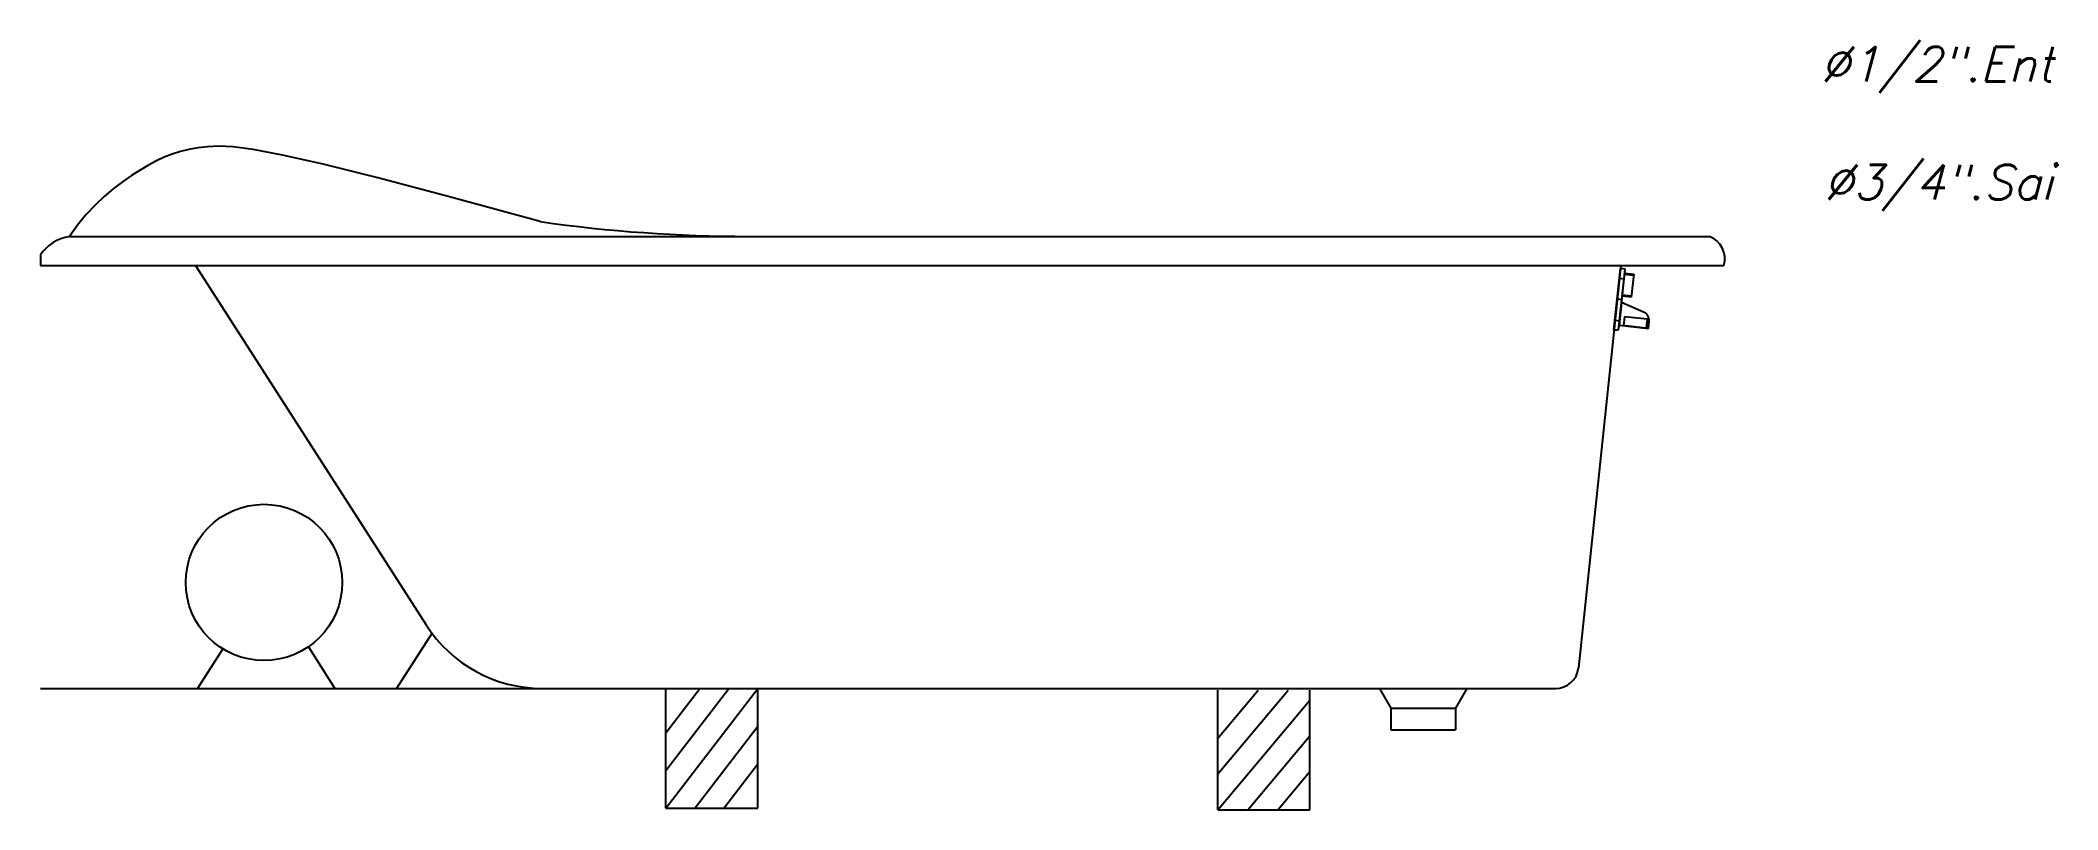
# Model space of a CAD drawing. Header units: millimetres. Extents: x -2990.12 to -2987.93, y 2919.23 to 2920.06.
import ezdxf

# ---------------------------------------------------------------- set-up
doc = ezdxf.new("R2010")
doc.units = ezdxf.units.MM
doc.header["$LTSCALE"] = 10
doc.layers.add('banheiro_louças', color=2, linetype='Continuous')
doc.styles.add('FABIO', font='romans.shx', dxfattribs={"oblique": 15})

msp = doc.modelspace()

# ---------------------------------------------------------------- linework, layer by layer
at = {"layer": 'banheiro_louças'}
for p, q in [((-2990.0896, 2919.8505), (-2988.3075, 2919.8505)), ((-2990.1213, 2919.8305), (-2990.1213, 2919.8187)), ((-2990.1213, 2919.8187), (-2988.5868, 2919.8187)), ((-2989.9526, 2919.8187), (-2989.702, 2919.4278)), ((-2989.785, 2919.8187), (-2988.2913, 2919.8187)), ((-2988.4034, 2919.8187), (-2988.4493, 2919.3811)), ((-2989.6956, 2919.4185), (-2989.7343, 2919.3587)), ((-2989.923, 2919.4017), (-2989.9504, 2919.3587)), ((-2989.8299, 2919.404), (-2989.8011, 2919.3587)), ((-2990.1213, 2919.3587), (-2988.5868, 2919.3587)), ((-2989.9913, 2919.3587), (-2988.4742, 2919.3587)), ((-2989.4413, 2919.2285), (-2989.4413, 2919.3585)), ((-2989.3413, 2919.2285), (-2989.3413, 2919.3585)), ((-2988.8413, 2919.2268), (-2988.8413, 2919.3568)), ((-2988.7413, 2919.2268), (-2988.7413, 2919.3568)), ((-2988.6655, 2919.3587), (-2988.6531, 2919.3372)), ((-2988.5706, 2919.3587), (-2988.5831, 2919.3372)), ((-2988.6531, 2919.3372), (-2988.5831, 2919.3372)), ((-2988.6531, 2919.3372), (-2988.6531, 2919.3137)), ((-2988.5831, 2919.3372), (-2988.5831, 2919.3137)), ((-2988.6531, 2919.3137), (-2988.5831, 2919.3137)), ((-2989.4413, 2919.2285), (-2989.3413, 2919.2285)), ((-2988.8413, 2919.2268), (-2988.7413, 2919.2268))]:
    msp.add_line(p, q, dxfattribs=at)
at = {"layer": 'banheiro_louças', "color": 1}
for p, q in [((-2988.4107, 2919.7488), (-2988.4037, 2919.8154)), ((-2988.4057, 2919.7483), (-2988.3987, 2919.8149)), ((-2988.3991, 2919.8114), (-2988.4054, 2919.7517)), ((-2988.4048, 2919.8049), (-2988.3998, 2919.8044)), ((-2988.3987, 2919.8149), (-2988.4037, 2919.8154)), ((-2988.3993, 2919.8094), (-2988.3894, 2919.8084)), ((-2988.3991, 2919.8114), (-2988.3992, 2919.8104)), ((-2988.3992, 2919.8104), (-2988.3893, 2919.8094)), ((-2988.3893, 2919.8094), (-2988.3919, 2919.7845)), ((-2988.4022, 2919.7816), (-2988.4072, 2919.7821)), ((-2988.3919, 2919.7845), (-2988.4018, 2919.7855)), ((-2988.3918, 2919.7855), (-2988.4017, 2919.7865)), ((-2988.4025, 2919.7786), (-2988.4052, 2919.7537)), ((-2988.3785, 2919.7682), (-2988.4025, 2919.7786)), ((-2988.3991, 2919.7631), (-2988.4002, 2919.7532)), ((-2988.3743, 2919.7605), (-2988.3991, 2919.7631)), ((-2988.3753, 2919.7506), (-2988.3743, 2919.7605)), ((-2988.4057, 2919.7483), (-2988.4107, 2919.7488)), ((-2988.4107, 2919.7488), (-2988.4076, 2919.7488)), ((-2988.4096, 2919.7593), (-2988.4046, 2919.7587)), ((-2988.4054, 2919.7517), (-2988.4052, 2919.7537)), ((-2988.4052, 2919.7537), (-2988.3733, 2919.7504)), ((-2988.3733, 2919.7504), (-2988.3982, 2919.753)), ((-2988.3733, 2919.7504), (-2988.3743, 2919.7505)), ((-2988.3733, 2919.7504), (-2988.3725, 2919.758)), ((-2989.4413, 2919.2285), (-2989.3413, 2919.3585)), ((-2989.4413, 2919.2695), (-2989.3729, 2919.3585)), ((-2989.4413, 2919.3105), (-2989.4044, 2919.3585)), ((-2988.8413, 2919.2657), (-2988.7648, 2919.3568)), ((-2988.8413, 2919.3046), (-2988.7975, 2919.3568)), ((-2988.8413, 2919.2268), (-2988.7413, 2919.346)), ((-2989.4098, 2919.2285), (-2989.3413, 2919.3175)), ((-2988.8087, 2919.2268), (-2988.7413, 2919.3071)), ((-2989.3782, 2919.2285), (-2989.3413, 2919.2765)), ((-2988.776, 2919.2268), (-2988.7413, 2919.2682))]:
    msp.add_line(p, q, dxfattribs=at)
at = {"layer": 'banheiro_louças'}
msp.add_lwpolyline([(-2989.5779, 2919.8665), (-2989.6767, 2919.8936), (-2989.7544, 2919.9141), (-2989.814, 2919.9289), (-2989.8582, 2919.9388), (-2989.89, 2919.9448), (-2989.9122, 2919.9478), (-2989.9278, 2919.9485), (-2989.9396, 2919.9479), (-2989.9501, 2919.9467), (-2989.9599, 2919.9449), (-2989.9691, 2919.9427), (-2989.978, 2919.9399), (-2989.9866, 2919.9365), (-2989.9952, 2919.9325), (-2990.0039, 2919.9279), (-2990.0129, 2919.9226), (-2990.0223, 2919.9166), (-2990.0321, 2919.9098), (-2990.042, 2919.9022), (-2990.052, 2919.8938), (-2990.0618, 2919.8844), (-2990.0715, 2919.8741), (-2990.0808, 2919.8628), (-2990.0896, 2919.8505)], dxfattribs=at)
msp.add_circle((-2989.8782, 2919.474), 0.085, dxfattribs=at)
for centre, radius, start, end in [((-2990.0817, 2919.8028), 0.0483, 99.3785, 145.0754), ((-2989.3521, 2921.4505), 1.6, 261.8862, 270), ((-2988.3156, 2919.8264), 0.0254, 342.5284, 71.5357), ((-2989.5757, 2919.5087), 0.15, 212.6527, 270), ((-2988.4742, 2919.3837), 0.025, 270, 354)]:
    msp.add_arc(centre, radius, start, end, dxfattribs=at)
at = {"layer": 'banheiro_louças', "color": 1}
msp.add_arc((-2988.3825, 2919.759), 0.01, 354, 66.646, dxfattribs=at)

# ---------------------------------------------------------------- texts
at = {"layer": 'banheiro_louças', "char_height": 0.0375, "attachment_point": 7, "style": 'FABIO'}
for s, insert in [('\\A1;%%c1/2".Ent', (-2988.1864, 2920.0066)), ('\\A1;%%c3/4".Sai', (-2988.1828, 2919.8782))]:
    msp.add_mtext(s, dxfattribs=dict(at, insert=insert))

doc.saveas('drawing.dxf')
